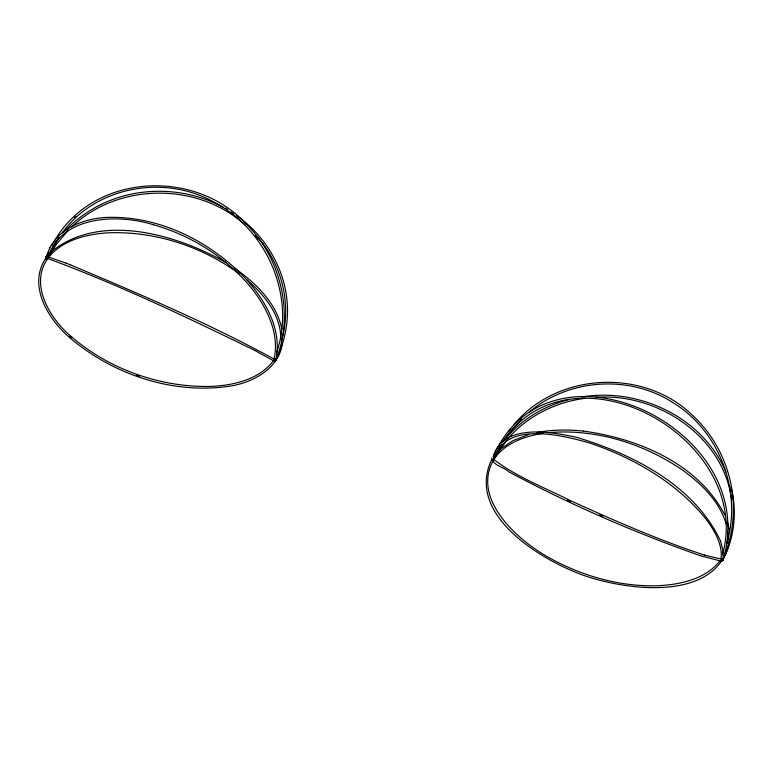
<?xml version="1.0" encoding="UTF-8"?>
<svg xmlns="http://www.w3.org/2000/svg" width="773" height="773" viewBox="0 0 773 773"><rect width="100%" height="100%" fill="white"/><g stroke="black" fill="none" stroke-linecap="round" stroke-linejoin="round"><path stroke-width="1.16" d="M723.093 557.236L722.697 549.361L720.446 540.771M280.821 338.787C280.812 314.679 264.385 294.996 246.993 279.865M727.953 540.298L727.712 531.235M514.171 424.338C557.768 371.958 644.595 367.948 693.033 415.816C718.33 439.344 733.191 473.472 733.384 508.006C733.461 525.891 729.905 543.815 722.678 560.193C726.253 550.144 727.857 539.283 727.876 528.568C729.828 414.985 545.989 337.057 493.561 455.915M722.426 559.623L722.62 560.638L721.856 559.855L721.615 560.56L722.446 560.937L722.939 559.546L722.059 558.995M494.362 457.674C494.875 458.07 495.126 458.988 493.899 457.046M49.801 247.93C60.333 227.929 83.484 218.923 105.051 217.493C158.098 215.02 209.956 240.915 245.911 278.908C265.516 300.552 282.928 330.612 275.517 360.778C275.623 360.286 275.198 361.619 275.845 360.324M53.463 242.741C91.89 173.142 195.173 167.557 246.974 224.75C281.768 259.255 294.465 316.592 275.555 360.576M46.003 259.129L45.984 258.027M46.003 258.114L46.003 258.897M45.897 258.337L45.839 258.829L45.994 258.182M282.425 342.284C279.942 367.9 253.65 382.277 230.663 386.046C173.925 394.848 114.153 375.127 70.614 338.439M721.054 558.84C722.745 544.347 714.513 530.539 705.826 518.828C676.404 482.507 634.005 458.089 590.128 443.132C561.884 434.986 506.228 421.362 494.875 457.201M727.528 543.496L727.818 541.303M729.615 541.544C716.822 602.853 626.12 590.388 583.161 575.209C541.081 560.029 465.027 514.451 491.85 459.288M730.929 486.835C737.452 511.204 734.534 537.989 722.639 560.261C722.446 560.551 721.47 560.377 721.856 559.855M722.397 559.749L722.542 560.425L722.987 559.826L722.204 559.478M273.961 359.455C280.135 332.757 266.057 305.731 249.35 285.585C224.441 256.288 190.313 235.205 153.412 224.711M722.745 553.903C753.549 439.267 573.286 337.028 502.305 442.05M281.304 341.463C291.237 308.272 283.778 271.062 262.83 243.553M47.549 258.965L46.767 258.849M722.108 559.14L723.064 559.536L722.581 560.357L722.05 559.865M493.116 456.737C503.378 422.85 551.043 431.807 576.59 437.334C633.058 454.273 694.086 485.193 720.475 540.858M726.726 543.458C742.38 491.531 719.547 431.218 673.273 402.839C629.744 374.47 568.503 378.422 529.09 412.328M276.512 352.932C295.953 296.359 266.994 229.871 214.527 202.449C165.18 174.099 95.862 186.051 62.188 232.982M46.109 257.042L49.82 247.891M48.158 256.675C62.207 215.425 117.602 213.638 153.421 224.721M275.758 360.247L275.256 361.677L274.473 361.329M495.251 456.592L500.17 445.75M722.629 560.154L723.045 559.42C721.615 558.753 723.47 560.193 722.204 559.217M275.884 360.131L275.478 361.01L274.956 360.431M47.056 255.399L48.438 252.423M48.264 257.109L51.433 250.268L59.048 237.301M493.841 455.587L495.348 452.534M495.493 456.341L501.754 444.475M51.897 245.611L52.941 243.698M48.361 257.293L56.11 244.645M45.24 259.023C27.702 286.667 48.854 320.167 70.594 338.419M46.795 259.96C29.876 285.662 50.264 319.307 71.821 337.076M493.966 459.259C470.825 498.092 516.818 539.747 548.444 557.323C581.567 575.991 619.753 586.852 657.813 585.741C680.559 584.591 705.952 579.17 720.426 560.251M495.503 456.65L506.866 439.992M47.462 259.052L46.303 259.37M274.647 360.576C275.459 360.45 275.41 361.329 275.449 361.01C282.048 348.323 285.836 334.265 287.112 320.051C290.783 279.382 269.874 238.702 236.625 215.628M504.102 440.668L511.89 429.769L521.659 419.053M491.715 457.983C492.449 465.356 504.508 467.317 508.934 471.859C570.252 504.643 634.295 532.5 699.874 555.545M273.246 360.952C259.206 379.553 233.33 385.447 210.643 386.442C160.552 387.447 109.921 369.629 71.802 337.057M55.279 242.732L58.545 238.422M56.1 244.655L68.517 229.968M508.431 431.344L510.48 428.629M721.596 560.744L722.301 560.406M504.276 440.33C520.403 419.99 543.815 406.028 568.822 399.602M275.343 361.155L274.83 360.991M45.269 257.013L46.564 256.568M48.042 258.172C61.569 240.403 85.639 234.345 107.37 232.866C154.397 230.789 201.821 246.258 239.649 274.029M495.232 457.432C506.431 442.552 525.543 435.904 543.564 433.276M722.513 560.454L721.663 560.58M507.61 439.054C525.437 418.096 550.985 404.463 577.885 399.419M64.159 231.803C74.662 220.469 87.32 211.203 101.195 204.43M51.25 251.776C100.529 211.86 176.804 234.548 226.17 262.656M500.121 449.364L512.847 440.668L528.896 434.455M71.57 226.953L76.401 222.614M76.392 222.624C120.25 185.191 189.066 183.491 235.572 217.107M101.205 204.42C139.295 185.829 186.109 187.105 223.3 207.348M493.657 458.582L494.643 458.312L493.541 458.698M536.945 432.571C552.183 429.488 567.894 429.508 583.296 431.073M581.982 396.926C639.174 387.399 702.831 417.497 725.876 471.907M577.875 399.419L585.538 398.201M274.801 361.281L275.304 361.194L274.309 361.406M548.985 432.6C596.234 428.657 644.218 443.673 683.003 470.428C701.7 484.024 719.46 501.358 726.108 523.756M722.407 560.386L721.721 560.357M595.519 397.332C657.398 392.607 723.48 436.194 731.693 500.025M46.805 259.361L47.375 259.071L46.776 258.936M720.967 558.995L704.561 555.12M719.025 560.638L720.832 560.812M719.074 560.647L699.836 555.536M47.395 256.665L66.024 263.1M46.506 256.559L47.568 256.694M583.315 431.073C638.247 438.513 698.55 463.684 725.064 515.417M721.586 560.638L722.088 560.657L721.605 560.589M493.947 457.056L494.749 457.925L494.391 457.548M48.419 258.752C118.887 284.841 187.414 317.529 255.071 350.565M704.599 555.14C658.809 540.124 614.593 520.693 570.754 500.778C544.859 487.705 516.48 476.96 493.744 459.433M494.14 458.002L494.382 457.983M70.208 264.752C139.324 293.895 208.662 323.317 274.521 359.31M65.976 263.081L70.246 264.772M493.561 458.273L494.256 458.408L493.541 458.099M255.032 350.536L273.478 360.798M494.334 457.172L494.759 457.703L494.362 457.094M234.248 267.902C255.419 282.725 276.367 302.601 281.816 328.892M235.572 217.107L245.031 224.585M258.105 237.649L262.839 243.563M727.325 521.321L729.519 531.051M602.843 516.209A125.941 8.745 23.6 0 1 599.742 514.847M570.368 501.6A125.941 8.745 23.6 0 1 567.44 500.247M74.324 217.928A125.941 120.066 48 0 1 75.909 216.459M225.552 208.063A125.941 120.066 48 0 1 227.407 209.338M231.069 211.986A125.941 120.066 48 0 1 233.746 214.053M255.283 235.572A125.941 120.066 48 0 1 258.027 239.157M139.498 376.171A125.941 69.879 19.2 0 1 136.299 375.06M71.213 337.753A125.941 69.879 19.2 0 1 69.522 336.226M722.262 559.227L722.629 559.729L722.311 559.256"/></g></svg>
